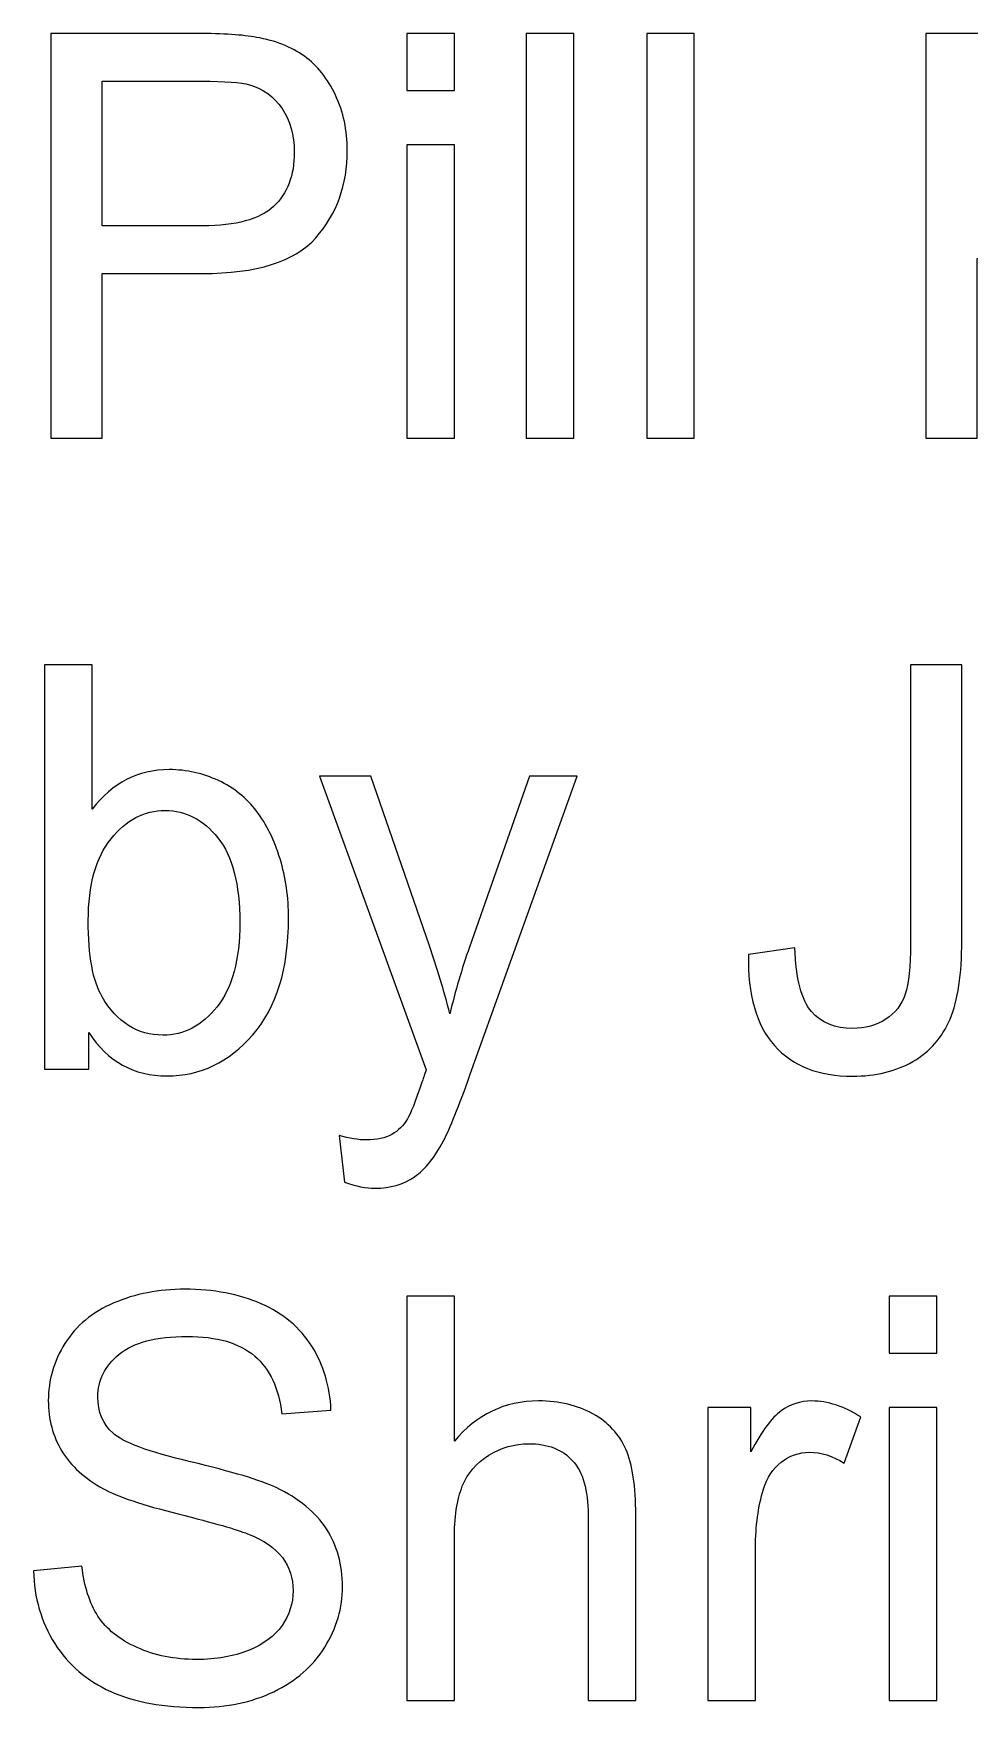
# Model space of a CAD drawing. Header units: millimetres. Extents: x -68.5 to -4.6, y 48.6 to 61.3.
# Drawn here: x -68.48 to -61.82, y 49.35 to 61.26 of the extents above; entities that cross this region are included whole.
import ezdxf

# ---------------------------------------------------------------- set-up
doc = ezdxf.new("R2010")
doc.units = ezdxf.units.MM
doc.header["$MEASUREMENT"] = 0
doc.layers.add('Layer 1', color=7, linetype='Continuous')

msp = doc.modelspace()

# ---------------------------------------------------------------- linework, layer by layer
at = {"layer": 'Layer 1', "color": 5}
for points, knots in [([(-68.3549, 58.3824), (-68.3549, 58.3824), (-68.3549, 61.2606), (-68.3549, 61.2606), (-68.3549, 61.2606), (-68.3549, 61.2606), (-67.3126, 61.2606), (-67.3126, 61.2606), (-67.3126, 61.2606), (-67.1292, 61.2606), (-66.989, 61.2512), (-66.8925, 61.2331), (-66.8925, 61.2331), (-66.7567, 61.2097), (-66.6429, 61.1648), (-66.5509, 61.0985), (-66.5509, 61.0985), (-66.4595, 61.0328), (-66.3856, 60.9396), (-66.3295, 60.821), (-66.3295, 60.821), (-66.2735, 60.7017), (-66.2459, 60.5711), (-66.2459, 60.4283), (-66.2459, 60.4283), (-66.2459, 60.1837), (-66.3206, 59.976), (-66.4698, 59.8064), (-66.4698, 59.8064), (-66.6197, 59.6376), (-66.8899, 59.5525), (-67.2804, 59.5525), (-67.2804, 59.5525), (-67.2804, 59.5525), (-67.9895, 59.5525), (-67.9895, 59.5525), (-67.9895, 59.5525), (-67.9895, 59.5525), (-67.9895, 58.3824), (-67.9895, 58.3824), (-67.9895, 58.3824), (-67.9895, 58.3824), (-68.3549, 58.3824), (-68.3549, 58.3824)], [0, 0, 0, 0, 0.0833333, 0.0833333, 0.0833333, 0.0833333, 0.1666667, 0.1666667, 0.1666667, 0.1666667, 0.25, 0.25, 0.25, 0.25, 0.3333333, 0.3333333, 0.3333333, 0.3333333, 0.4166667, 0.4166667, 0.4166667, 0.4166667, 0.5, 0.5, 0.5, 0.5, 0.5833333, 0.5833333, 0.5833333, 0.5833333, 0.6666667, 0.6666667, 0.6666667, 0.6666667, 0.75, 0.75, 0.75, 0.75, 0.8333333, 0.8333333, 0.8333333, 0.8333333, 1, 1, 1, 1]), ([(-65.8219, 60.8539), (-65.8219, 60.8539), (-65.8219, 61.2606), (-65.8219, 61.2606), (-65.8219, 61.2606), (-65.8219, 61.2606), (-65.4822, 61.2606), (-65.4822, 61.2606), (-65.4822, 61.2606), (-65.4822, 61.2606), (-65.4822, 60.8539), (-65.4822, 60.8539), (-65.4822, 60.8539), (-65.4822, 60.8539), (-65.8219, 60.8539), (-65.8219, 60.8539)], [0, 0, 0, 0, 0.2, 0.2, 0.2, 0.2, 0.4, 0.4, 0.4, 0.4, 0.6, 0.6, 0.6, 0.6, 1, 1, 1, 1]), ([(-64.9732, 58.3824), (-64.9732, 58.3824), (-64.9732, 61.2606), (-64.9732, 61.2606), (-64.9732, 61.2606), (-64.9732, 61.2606), (-64.6341, 61.2606), (-64.6341, 61.2606), (-64.6341, 61.2606), (-64.6341, 61.2606), (-64.6341, 58.3824), (-64.6341, 58.3824), (-64.6341, 58.3824), (-64.6341, 58.3824), (-64.9732, 58.3824), (-64.9732, 58.3824)], [0, 0, 0, 0, 0.2, 0.2, 0.2, 0.2, 0.4, 0.4, 0.4, 0.4, 0.6, 0.6, 0.6, 0.6, 1, 1, 1, 1]), ([(-64.1156, 58.3824), (-64.1156, 58.3824), (-64.1156, 61.2606), (-64.1156, 61.2606), (-64.1156, 61.2606), (-64.1156, 61.2606), (-63.7765, 61.2606), (-63.7765, 61.2606), (-63.7765, 61.2606), (-63.7765, 61.2606), (-63.7765, 58.3824), (-63.7765, 58.3824), (-63.7765, 58.3824), (-63.7765, 58.3824), (-64.1156, 58.3824), (-64.1156, 58.3824)], [0, 0, 0, 0, 0.2, 0.2, 0.2, 0.2, 0.4, 0.4, 0.4, 0.4, 0.6, 0.6, 0.6, 0.6, 1, 1, 1, 1]), ([(-62.1289, 58.3824), (-62.1289, 58.3824), (-62.1289, 61.2606), (-62.1289, 61.2606), (-62.1289, 61.2606), (-62.1289, 61.2606), (-60.9039, 61.2606), (-60.9039, 61.2606), (-60.9039, 61.2606), (-60.6575, 61.2606), (-60.4703, 61.2345), (-60.3422, 61.1829), (-60.3422, 61.1829), (-60.2142, 61.1313), (-60.1119, 61.0401), (-60.0347, 60.9095), (-60.0347, 60.9095), (-59.9582, 60.7781), (-59.9202, 60.6334), (-59.9202, 60.4752), (-59.9202, 60.4752), (-59.9202, 60.2708), (-59.9832, 60.0993), (-60.1106, 59.9592), (-60.1106, 59.9592), (-60.2374, 59.8192), (-60.4336, 59.73), (-60.6987, 59.6918), (-60.6987, 59.6918), (-60.6015, 59.6436), (-60.5282, 59.596), (-60.478, 59.5484), (-60.478, 59.5484), (-60.3712, 59.4466), (-60.2702, 59.3186), (-60.1743, 59.1658), (-60.1743, 59.1658), (-60.1743, 59.1658), (-59.6937, 58.3824), (-59.6937, 58.3824), (-59.6937, 58.3824), (-59.6937, 58.3824), (-60.1537, 58.3824), (-60.1537, 58.3824), (-60.1537, 58.3824), (-60.1537, 58.3824), (-60.5191, 58.9815), (-60.5191, 58.9815), (-60.5191, 58.9815), (-60.626, 59.1537), (-60.7141, 59.2864), (-60.7835, 59.3775), (-60.7835, 59.3775), (-60.8525, 59.4694), (-60.9142, 59.5337), (-60.9688, 59.5699), (-60.9688, 59.5699), (-61.0236, 59.6067), (-61.0789, 59.6322), (-61.1355, 59.6469), (-61.1355, 59.6469), (-61.1774, 59.6557), (-61.2449, 59.6603), (-61.3394, 59.6603), (-61.3394, 59.6603), (-61.3394, 59.6603), (-61.7635, 59.6603), (-61.7635, 59.6603), (-61.7635, 59.6603), (-61.7635, 59.6603), (-61.7635, 58.3824), (-61.7635, 58.3824), (-61.7635, 58.3824), (-61.7635, 58.3824), (-62.1289, 58.3824), (-62.1289, 58.3824)], [0, 0, 0, 0, 0.05, 0.05, 0.05, 0.05, 0.1, 0.1, 0.1, 0.1, 0.15, 0.15, 0.15, 0.15, 0.2, 0.2, 0.2, 0.2, 0.25, 0.25, 0.25, 0.25, 0.3, 0.3, 0.3, 0.3, 0.35, 0.35, 0.35, 0.35, 0.4, 0.4, 0.4, 0.4, 0.45, 0.45, 0.45, 0.45, 0.5, 0.5, 0.5, 0.5, 0.55, 0.55, 0.55, 0.55, 0.6, 0.6, 0.6, 0.6, 0.65, 0.65, 0.65, 0.65, 0.7, 0.7, 0.7, 0.7, 0.75, 0.75, 0.75, 0.75, 0.8, 0.8, 0.8, 0.8, 0.85, 0.85, 0.85, 0.85, 0.9, 0.9, 0.9, 0.9, 1, 1, 1, 1]), ([(-67.9895, 59.8922), (-67.9895, 59.8922), (-67.2747, 59.8922), (-67.2747, 59.8922), (-67.2747, 59.8922), (-67.0385, 59.8922), (-66.8706, 59.9378), (-66.7715, 60.0296), (-66.7715, 60.0296), (-66.6724, 60.1214), (-66.6229, 60.2501), (-66.6229, 60.4163), (-66.6229, 60.4163), (-66.6229, 60.5369), (-66.6519, 60.6401), (-66.7104, 60.7259), (-66.7104, 60.7259), (-66.7689, 60.8116), (-66.8455, 60.8679), (-66.9413, 60.8954), (-66.9413, 60.8954), (-67.0032, 60.9122), (-67.1164, 60.9209), (-67.2824, 60.9209), (-67.2824, 60.9209), (-67.2824, 60.9209), (-67.9895, 60.9209), (-67.9895, 60.9209), (-67.9895, 60.9209), (-67.9895, 60.9209), (-67.9895, 59.8922), (-67.9895, 59.8922)], [0, 0, 0, 0, 0.1111111, 0.1111111, 0.1111111, 0.1111111, 0.2222222, 0.2222222, 0.2222222, 0.2222222, 0.3333333, 0.3333333, 0.3333333, 0.3333333, 0.4444444, 0.4444444, 0.4444444, 0.4444444, 0.5555556, 0.5555556, 0.5555556, 0.5555556, 0.6666667, 0.6666667, 0.6666667, 0.6666667, 0.7777778, 0.7777778, 0.7777778, 0.7777778, 1, 1, 1, 1]), ([(-65.8219, 58.3824), (-65.8219, 58.3824), (-65.8219, 60.4672), (-65.8219, 60.4672), (-65.8219, 60.4672), (-65.8219, 60.4672), (-65.4822, 60.4672), (-65.4822, 60.4672), (-65.4822, 60.4672), (-65.4822, 60.4672), (-65.4822, 58.3824), (-65.4822, 58.3824), (-65.4822, 58.3824), (-65.4822, 58.3824), (-65.8219, 58.3824), (-65.8219, 58.3824)], [0, 0, 0, 0, 0.2, 0.2, 0.2, 0.2, 0.4, 0.4, 0.4, 0.4, 0.6, 0.6, 0.6, 0.6, 1, 1, 1, 1]), ([(-68.0853, 53.8905), (-68.0853, 53.8905), (-68.3999, 53.8905), (-68.3999, 53.8905), (-68.3999, 53.8905), (-68.3999, 53.8905), (-68.3999, 56.7687), (-68.3999, 56.7687), (-68.3999, 56.7687), (-68.3999, 56.7687), (-68.0609, 56.7687), (-68.0609, 56.7687), (-68.0609, 56.7687), (-68.0609, 56.7687), (-68.0609, 55.7421), (-68.0609, 55.7421), (-68.0609, 55.7421), (-67.9174, 55.929), (-67.7347, 56.0229), (-67.5127, 56.0229), (-67.5127, 56.0229), (-67.3892, 56.0229), (-67.2728, 55.9967), (-67.1627, 55.9451), (-67.1627, 55.9451), (-67.0527, 55.8935), (-66.9627, 55.8205), (-66.8912, 55.7273), (-66.8912, 55.7273), (-66.8205, 55.6335), (-66.7645, 55.5209), (-66.7246, 55.3882), (-66.7246, 55.3882), (-66.684, 55.2562), (-66.6641, 55.1148), (-66.6641, 54.9647), (-66.6641, 54.9647), (-66.6641, 54.6069), (-66.749, 54.3308), (-66.9189, 54.1358), (-66.9189, 54.1358), (-67.088, 53.9408), (-67.2921, 53.8436), (-67.5294, 53.8436), (-67.5294, 53.8436), (-67.7656, 53.8436), (-67.9509, 53.9461), (-68.0853, 54.1519), (-68.0853, 54.1519), (-68.0853, 54.1519), (-68.0853, 53.8905), (-68.0853, 53.8905)], [0, 0, 0, 0, 0.0714286, 0.0714286, 0.0714286, 0.0714286, 0.1428571, 0.1428571, 0.1428571, 0.1428571, 0.2142857, 0.2142857, 0.2142857, 0.2142857, 0.2857143, 0.2857143, 0.2857143, 0.2857143, 0.3571429, 0.3571429, 0.3571429, 0.3571429, 0.4285714, 0.4285714, 0.4285714, 0.4285714, 0.5, 0.5, 0.5, 0.5, 0.5714286, 0.5714286, 0.5714286, 0.5714286, 0.6428571, 0.6428571, 0.6428571, 0.6428571, 0.7142857, 0.7142857, 0.7142857, 0.7142857, 0.7857143, 0.7857143, 0.7857143, 0.7857143, 0.8571429, 0.8571429, 0.8571429, 0.8571429, 1, 1, 1, 1]), ([(-63.3919, 54.7074), (-63.3919, 54.7074), (-63.0618, 54.7543), (-63.0618, 54.7543), (-63.0618, 54.7543), (-63.0535, 54.5345), (-63.0135, 54.3837), (-62.9435, 54.3026), (-62.9435, 54.3026), (-62.8727, 54.2215), (-62.7755, 54.1813), (-62.6513, 54.1813), (-62.6513, 54.1813), (-62.5593, 54.1813), (-62.4802, 54.2028), (-62.414, 54.247), (-62.414, 54.247), (-62.3471, 54.2906), (-62.3014, 54.3502), (-62.2763, 54.4253), (-62.2763, 54.4253), (-62.2511, 54.501), (-62.2383, 54.6209), (-62.2383, 54.7858), (-62.2383, 54.7858), (-62.2383, 54.7858), (-62.2383, 56.7687), (-62.2383, 56.7687), (-62.2383, 56.7687), (-62.2383, 56.7687), (-61.8729, 56.7687), (-61.8729, 56.7687), (-61.8729, 56.7687), (-61.8729, 56.7687), (-61.8729, 54.8072), (-61.8729, 54.8072), (-61.8729, 54.8072), (-61.8729, 54.5667), (-61.9005, 54.3797), (-61.9565, 54.2477), (-61.9565, 54.2477), (-62.0125, 54.1157), (-62.1013, 54.0151), (-62.2222, 53.9455), (-62.2222, 53.9455), (-62.3438, 53.8764), (-62.486, 53.8416), (-62.6494, 53.8416), (-62.6494, 53.8416), (-62.892, 53.8416), (-63.0773, 53.914), (-63.2066, 54.0594), (-63.2066, 54.0594), (-63.3353, 54.2048), (-63.397, 54.4206), (-63.3919, 54.7074)], [0, 0, 0, 0, 0.0666667, 0.0666667, 0.0666667, 0.0666667, 0.1333333, 0.1333333, 0.1333333, 0.1333333, 0.2, 0.2, 0.2, 0.2, 0.2666667, 0.2666667, 0.2666667, 0.2666667, 0.3333333, 0.3333333, 0.3333333, 0.3333333, 0.4, 0.4, 0.4, 0.4, 0.4666667, 0.4666667, 0.4666667, 0.4666667, 0.5333333, 0.5333333, 0.5333333, 0.5333333, 0.6, 0.6, 0.6, 0.6, 0.6666667, 0.6666667, 0.6666667, 0.6666667, 0.7333333, 0.7333333, 0.7333333, 0.7333333, 0.8, 0.8, 0.8, 0.8, 0.8666667, 0.8666667, 0.8666667, 0.8666667, 1, 1, 1, 1]), ([(-66.2665, 53.0877), (-66.2665, 53.0877), (-66.3045, 53.4194), (-66.3045, 53.4194), (-66.3045, 53.4194), (-66.2299, 53.3986), (-66.1655, 53.3879), (-66.1102, 53.3879), (-66.1102, 53.3879), (-66.035, 53.3879), (-65.9745, 53.4013), (-65.9294, 53.4274), (-65.9294, 53.4274), (-65.8837, 53.4536), (-65.8471, 53.4898), (-65.8181, 53.5373), (-65.8181, 53.5373), (-65.7962, 53.5722), (-65.7621, 53.66), (-65.7145, 53.8), (-65.7145, 53.8), (-65.7081, 53.8201), (-65.6978, 53.8483), (-65.6842, 53.8865), (-65.6842, 53.8865), (-65.6842, 53.8865), (-66.4435, 55.9753), (-66.4435, 55.9753), (-66.4435, 55.9753), (-66.4435, 55.9753), (-66.0781, 55.9753), (-66.0781, 55.9753), (-66.0781, 55.9753), (-66.0781, 55.9753), (-65.6611, 54.7684), (-65.6611, 54.7684), (-65.6611, 54.7684), (-65.6077, 54.6149), (-65.5589, 54.4541), (-65.5163, 54.2852), (-65.5163, 54.2852), (-65.4772, 54.4474), (-65.4308, 54.6055), (-65.3767, 54.7603), (-65.3767, 54.7603), (-65.3767, 54.7603), (-64.9489, 55.9753), (-64.9489, 55.9753), (-64.9489, 55.9753), (-64.9489, 55.9753), (-64.6098, 55.9753), (-64.6098, 55.9753), (-64.6098, 55.9753), (-64.6098, 55.9753), (-65.371, 53.855), (-65.371, 53.855), (-65.371, 53.855), (-65.4527, 53.6258), (-65.5163, 53.4683), (-65.5614, 53.3819), (-65.5614, 53.3819), (-65.6218, 53.2653), (-65.6907, 53.1802), (-65.7685, 53.1259), (-65.7685, 53.1259), (-65.8471, 53.0716), (-65.9397, 53.0441), (-66.0478, 53.0441), (-66.0478, 53.0441), (-66.1134, 53.0441), (-66.1861, 53.0589), (-66.2665, 53.0877)], [0, 0, 0, 0, 0.0526316, 0.0526316, 0.0526316, 0.0526316, 0.1052632, 0.1052632, 0.1052632, 0.1052632, 0.1578947, 0.1578947, 0.1578947, 0.1578947, 0.2105263, 0.2105263, 0.2105263, 0.2105263, 0.2631579, 0.2631579, 0.2631579, 0.2631579, 0.3157895, 0.3157895, 0.3157895, 0.3157895, 0.3684211, 0.3684211, 0.3684211, 0.3684211, 0.4210526, 0.4210526, 0.4210526, 0.4210526, 0.4736842, 0.4736842, 0.4736842, 0.4736842, 0.5263158, 0.5263158, 0.5263158, 0.5263158, 0.5789474, 0.5789474, 0.5789474, 0.5789474, 0.6315789, 0.6315789, 0.6315789, 0.6315789, 0.6842105, 0.6842105, 0.6842105, 0.6842105, 0.7368421, 0.7368421, 0.7368421, 0.7368421, 0.7894737, 0.7894737, 0.7894737, 0.7894737, 0.8421053, 0.8421053, 0.8421053, 0.8421053, 0.8947368, 0.8947368, 0.8947368, 0.8947368, 1, 1, 1, 1]), ([(-68.0892, 54.9486), (-68.0892, 54.6987), (-68.0564, 54.5184), (-67.9914, 54.4072), (-67.9914, 54.4072), (-67.8846, 54.2249), (-67.7398, 54.1338), (-67.5577, 54.1338), (-67.5577, 54.1338), (-67.4091, 54.1338), (-67.2811, 54.2008), (-67.173, 54.3355), (-67.173, 54.3355), (-67.0649, 54.4695), (-67.0109, 54.6692), (-67.0109, 54.9352), (-67.0109, 54.9352), (-67.0109, 55.2073), (-67.063, 55.4084), (-67.1666, 55.5377), (-67.1666, 55.5377), (-67.2702, 55.667), (-67.3957, 55.732), (-67.5423, 55.732), (-67.5423, 55.732), (-67.691, 55.732), (-67.819, 55.665), (-67.9271, 55.531), (-67.9271, 55.531), (-68.0352, 55.397), (-68.0892, 55.2026), (-68.0892, 54.9486)], [0, 0, 0, 0, 0.1111111, 0.1111111, 0.1111111, 0.1111111, 0.2222222, 0.2222222, 0.2222222, 0.2222222, 0.3333333, 0.3333333, 0.3333333, 0.3333333, 0.4444444, 0.4444444, 0.4444444, 0.4444444, 0.5555556, 0.5555556, 0.5555556, 0.5555556, 0.6666667, 0.6666667, 0.6666667, 0.6666667, 0.7777778, 0.7777778, 0.7777778, 0.7777778, 1, 1, 1, 1]), ([(-68.4791, 50.3234), (-68.4791, 50.3234), (-68.1342, 50.3549), (-68.1342, 50.3549), (-68.1342, 50.3549), (-68.1181, 50.2108), (-68.0802, 50.0929), (-68.0204, 50.0004), (-68.0204, 50.0004), (-67.9605, 49.9079), (-67.8678, 49.8335), (-67.7424, 49.7766), (-67.7424, 49.7766), (-67.6169, 49.7196), (-67.4754, 49.6914), (-67.3184, 49.6914), (-67.3184, 49.6914), (-67.1788, 49.6914), (-67.0559, 49.7129), (-66.9491, 49.7558), (-66.9491, 49.7558), (-66.8423, 49.7993), (-66.7625, 49.8583), (-66.7104, 49.9334), (-66.7104, 49.9334), (-66.6583, 50.0091), (-66.6319, 50.0908), (-66.6319, 50.18), (-66.6319, 50.18), (-66.6319, 50.2704), (-66.657, 50.3488), (-66.7079, 50.4165), (-66.7079, 50.4165), (-66.7581, 50.4842), (-66.841, 50.5405), (-66.9562, 50.5861), (-66.9562, 50.5861), (-67.0308, 50.6162), (-67.1942, 50.6631), (-67.4484, 50.7268), (-67.4484, 50.7268), (-67.7018, 50.7905), (-67.8801, 50.8501), (-67.9818, 50.9064), (-67.9818, 50.9064), (-68.1136, 50.9781), (-68.2121, 51.0679), (-68.277, 51.1745), (-68.277, 51.1745), (-68.3414, 51.281), (-68.3736, 51.4003), (-68.3736, 51.533), (-68.3736, 51.533), (-68.3736, 51.6777), (-68.3343, 51.8138), (-68.2552, 51.9397), (-68.2552, 51.9397), (-68.176, 52.0664), (-68.0602, 52.1622), (-67.9084, 52.2279), (-67.9084, 52.2279), (-67.7559, 52.2929), (-67.5874, 52.3257), (-67.4014, 52.3257), (-67.4014, 52.3257), (-67.1961, 52.3257), (-67.016, 52.2916), (-66.8591, 52.2225), (-66.8591, 52.2225), (-66.7027, 52.1542), (-66.5824, 52.053), (-66.4981, 51.9196), (-66.4981, 51.9196), (-66.4145, 51.7863), (-66.3688, 51.6348), (-66.3623, 51.466), (-66.3623, 51.466), (-66.3623, 51.466), (-66.7129, 51.4385), (-66.7129, 51.4385), (-66.7129, 51.4385), (-66.7323, 51.6201), (-66.796, 51.7581), (-66.9047, 51.8506), (-66.9047, 51.8506), (-67.0134, 51.9438), (-67.1737, 51.99), (-67.386, 51.99), (-67.386, 51.99), (-67.6073, 51.99), (-67.7682, 51.9478), (-67.8697, 51.8634), (-67.8697, 51.8634), (-67.9708, 51.7789), (-68.0216, 51.6771), (-68.0216, 51.5584), (-68.0216, 51.5584), (-68.0216, 51.4546), (-67.9856, 51.3695), (-67.9142, 51.3031), (-67.9142, 51.3031), (-67.8434, 51.2361), (-67.6601, 51.1678), (-67.3628, 51.0981), (-67.3628, 51.0981), (-67.0656, 51.0277), (-66.8616, 50.9667), (-66.751, 50.9144), (-66.751, 50.9144), (-66.5901, 50.8367), (-66.4711, 50.7389), (-66.3945, 50.6209), (-66.3945, 50.6209), (-66.318, 50.5023), (-66.2799, 50.3656), (-66.2799, 50.2115), (-66.2799, 50.2115), (-66.2799, 50.058), (-66.3218, 49.9139), (-66.4061, 49.7786), (-66.4061, 49.7786), (-66.4904, 49.6432), (-66.6114, 49.538), (-66.7689, 49.4623), (-66.7689, 49.4623), (-66.9266, 49.3872), (-67.1042, 49.3497), (-67.301, 49.3497), (-67.301, 49.3497), (-67.5513, 49.3497), (-67.7611, 49.3872), (-67.9296, 49.4636), (-67.9296, 49.4636), (-68.0988, 49.5393), (-68.2314, 49.6533), (-68.3279, 49.806), (-68.3279, 49.806), (-68.4237, 49.9582), (-68.4746, 50.1311), (-68.4791, 50.3234)], [0, 0, 0, 0, 0.0277778, 0.0277778, 0.0277778, 0.0277778, 0.0555556, 0.0555556, 0.0555556, 0.0555556, 0.0833333, 0.0833333, 0.0833333, 0.0833333, 0.1111111, 0.1111111, 0.1111111, 0.1111111, 0.1388889, 0.1388889, 0.1388889, 0.1388889, 0.1666667, 0.1666667, 0.1666667, 0.1666667, 0.1944444, 0.1944444, 0.1944444, 0.1944444, 0.2222222, 0.2222222, 0.2222222, 0.2222222, 0.25, 0.25, 0.25, 0.25, 0.2777778, 0.2777778, 0.2777778, 0.2777778, 0.3055556, 0.3055556, 0.3055556, 0.3055556, 0.3333333, 0.3333333, 0.3333333, 0.3333333, 0.3611111, 0.3611111, 0.3611111, 0.3611111, 0.3888889, 0.3888889, 0.3888889, 0.3888889, 0.4166667, 0.4166667, 0.4166667, 0.4166667, 0.4444444, 0.4444444, 0.4444444, 0.4444444, 0.4722222, 0.4722222, 0.4722222, 0.4722222, 0.5, 0.5, 0.5, 0.5, 0.5277778, 0.5277778, 0.5277778, 0.5277778, 0.5555556, 0.5555556, 0.5555556, 0.5555556, 0.5833333, 0.5833333, 0.5833333, 0.5833333, 0.6111111, 0.6111111, 0.6111111, 0.6111111, 0.6388889, 0.6388889, 0.6388889, 0.6388889, 0.6666667, 0.6666667, 0.6666667, 0.6666667, 0.6944444, 0.6944444, 0.6944444, 0.6944444, 0.7222222, 0.7222222, 0.7222222, 0.7222222, 0.75, 0.75, 0.75, 0.75, 0.7777778, 0.7777778, 0.7777778, 0.7777778, 0.8055556, 0.8055556, 0.8055556, 0.8055556, 0.8333333, 0.8333333, 0.8333333, 0.8333333, 0.8611111, 0.8611111, 0.8611111, 0.8611111, 0.8888889, 0.8888889, 0.8888889, 0.8888889, 0.9166667, 0.9166667, 0.9166667, 0.9166667, 0.9444444, 0.9444444, 0.9444444, 0.9444444, 1, 1, 1, 1]), ([(-65.8232, 49.3986), (-65.8232, 49.3986), (-65.8232, 52.2768), (-65.8232, 52.2768), (-65.8232, 52.2768), (-65.8232, 52.2768), (-65.4842, 52.2768), (-65.4842, 52.2768), (-65.4842, 52.2768), (-65.4842, 52.2768), (-65.4842, 51.2441), (-65.4842, 51.2441), (-65.4842, 51.2441), (-65.3259, 51.4351), (-65.1258, 51.531), (-64.8845, 51.531), (-64.8845, 51.531), (-64.7366, 51.531), (-64.6078, 51.5001), (-64.4985, 51.4392), (-64.4985, 51.4392), (-64.3891, 51.3788), (-64.3106, 51.2944), (-64.2636, 51.1872), (-64.2636, 51.1872), (-64.2167, 51.08), (-64.1929, 50.9238), (-64.1929, 50.7201), (-64.1929, 50.7201), (-64.1929, 50.7201), (-64.1929, 49.3986), (-64.1929, 49.3986), (-64.1929, 49.3986), (-64.1929, 49.3986), (-64.5325, 49.3986), (-64.5325, 49.3986), (-64.5325, 49.3986), (-64.5325, 49.3986), (-64.5325, 50.7201), (-64.5325, 50.7201), (-64.5325, 50.7201), (-64.5325, 50.8963), (-64.5692, 51.025), (-64.6426, 51.1054), (-64.6426, 51.1054), (-64.7159, 51.1858), (-64.8202, 51.2267), (-64.9546, 51.2267), (-64.9546, 51.2267), (-65.055, 51.2267), (-65.1496, 51.1992), (-65.2384, 51.145), (-65.2384, 51.145), (-65.3272, 51.0907), (-65.3902, 51.017), (-65.4275, 50.9238), (-65.4275, 50.9238), (-65.4654, 50.8313), (-65.4842, 50.7027), (-65.4842, 50.5392), (-65.4842, 50.5392), (-65.4842, 50.5392), (-65.4842, 49.3986), (-65.4842, 49.3986), (-65.4842, 49.3986), (-65.4842, 49.3986), (-65.8232, 49.3986), (-65.8232, 49.3986)], [0, 0, 0, 0, 0.0555556, 0.0555556, 0.0555556, 0.0555556, 0.1111111, 0.1111111, 0.1111111, 0.1111111, 0.1666667, 0.1666667, 0.1666667, 0.1666667, 0.2222222, 0.2222222, 0.2222222, 0.2222222, 0.2777778, 0.2777778, 0.2777778, 0.2777778, 0.3333333, 0.3333333, 0.3333333, 0.3333333, 0.3888889, 0.3888889, 0.3888889, 0.3888889, 0.4444444, 0.4444444, 0.4444444, 0.4444444, 0.5, 0.5, 0.5, 0.5, 0.5555556, 0.5555556, 0.5555556, 0.5555556, 0.6111111, 0.6111111, 0.6111111, 0.6111111, 0.6666667, 0.6666667, 0.6666667, 0.6666667, 0.7222222, 0.7222222, 0.7222222, 0.7222222, 0.7777778, 0.7777778, 0.7777778, 0.7777778, 0.8333333, 0.8333333, 0.8333333, 0.8333333, 0.8888889, 0.8888889, 0.8888889, 0.8888889, 1, 1, 1, 1]), ([(-62.3895, 51.8701), (-62.3895, 51.8701), (-62.3895, 52.2768), (-62.3895, 52.2768), (-62.3895, 52.2768), (-62.3895, 52.2768), (-62.0498, 52.2768), (-62.0498, 52.2768), (-62.0498, 52.2768), (-62.0498, 52.2768), (-62.0498, 51.8701), (-62.0498, 51.8701), (-62.0498, 51.8701), (-62.0498, 51.8701), (-62.3895, 51.8701), (-62.3895, 51.8701)], [0, 0, 0, 0, 0.2, 0.2, 0.2, 0.2, 0.4, 0.4, 0.4, 0.4, 0.6, 0.6, 0.6, 0.6, 1, 1, 1, 1]), ([(-63.68, 49.3986), (-63.68, 49.3986), (-63.68, 51.4834), (-63.68, 51.4834), (-63.68, 51.4834), (-63.68, 51.4834), (-63.3751, 51.4834), (-63.3751, 51.4834), (-63.3751, 51.4834), (-63.3751, 51.4834), (-63.3751, 51.1678), (-63.3751, 51.1678), (-63.3751, 51.1678), (-63.2972, 51.3152), (-63.2252, 51.413), (-63.1589, 51.4599), (-63.1589, 51.4599), (-63.0933, 51.5068), (-63.0206, 51.531), (-62.9414, 51.531), (-62.9414, 51.531), (-62.827, 51.531), (-62.7111, 51.4928), (-62.5927, 51.417), (-62.5927, 51.417), (-62.5927, 51.417), (-62.7099, 51.0887), (-62.7099, 51.0887), (-62.7099, 51.0887), (-62.7922, 51.1403), (-62.8752, 51.1657), (-62.9582, 51.1657), (-62.9582, 51.1657), (-63.0328, 51.1657), (-63.0991, 51.1423), (-63.1583, 51.096), (-63.1583, 51.096), (-63.2174, 51.0491), (-63.2593, 50.9848), (-63.2844, 50.9024), (-63.2844, 50.9024), (-63.3224, 50.7771), (-63.341, 50.6397), (-63.341, 50.4902), (-63.341, 50.4902), (-63.341, 50.4902), (-63.341, 49.3986), (-63.341, 49.3986), (-63.341, 49.3986), (-63.341, 49.3986), (-63.68, 49.3986), (-63.68, 49.3986)], [0, 0, 0, 0, 0.0714286, 0.0714286, 0.0714286, 0.0714286, 0.1428571, 0.1428571, 0.1428571, 0.1428571, 0.2142857, 0.2142857, 0.2142857, 0.2142857, 0.2857143, 0.2857143, 0.2857143, 0.2857143, 0.3571429, 0.3571429, 0.3571429, 0.3571429, 0.4285714, 0.4285714, 0.4285714, 0.4285714, 0.5, 0.5, 0.5, 0.5, 0.5714286, 0.5714286, 0.5714286, 0.5714286, 0.6428571, 0.6428571, 0.6428571, 0.6428571, 0.7142857, 0.7142857, 0.7142857, 0.7142857, 0.7857143, 0.7857143, 0.7857143, 0.7857143, 0.8571429, 0.8571429, 0.8571429, 0.8571429, 1, 1, 1, 1]), ([(-62.3895, 49.3986), (-62.3895, 49.3986), (-62.3895, 51.4834), (-62.3895, 51.4834), (-62.3895, 51.4834), (-62.3895, 51.4834), (-62.0498, 51.4834), (-62.0498, 51.4834), (-62.0498, 51.4834), (-62.0498, 51.4834), (-62.0498, 49.3986), (-62.0498, 49.3986), (-62.0498, 49.3986), (-62.0498, 49.3986), (-62.3895, 49.3986), (-62.3895, 49.3986)], [0, 0, 0, 0, 0.2, 0.2, 0.2, 0.2, 0.4, 0.4, 0.4, 0.4, 0.6, 0.6, 0.6, 0.6, 1, 1, 1, 1])]:
    msp.add_open_spline(points, degree=3, knots=knots, dxfattribs=at)

doc.saveas('drawing.dxf')
